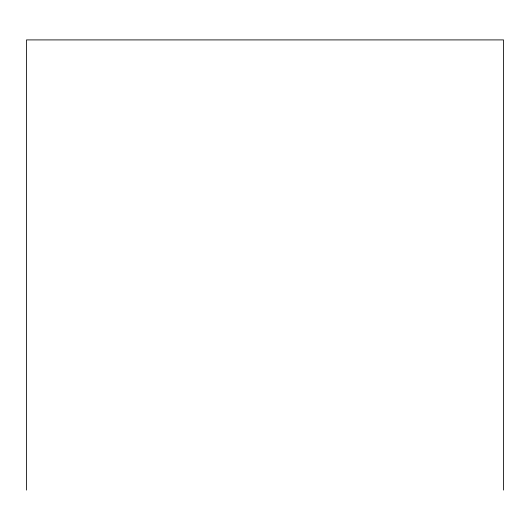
<?xml version="1.0" encoding="UTF-8"?>
<svg xmlns="http://www.w3.org/2000/svg" width="530" height="530" viewBox="0 0 530 530"><rect width="100%" height="100%" fill="white"/><g stroke="black" fill="none" stroke-linecap="round" stroke-linejoin="round"><path stroke-width="0.79" d="M503.5 490.091L503.5 39.909L26.5 39.909L26.5 490.091"/></g></svg>
